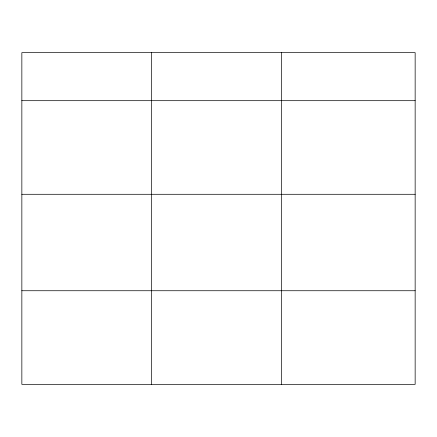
<?xml version="1.0" encoding="UTF-8"?>
<svg xmlns="http://www.w3.org/2000/svg" width="437" height="437" viewBox="0 0 437 437"><rect width="100%" height="100%" fill="white"/><g stroke="black" fill="none" stroke-linecap="round" stroke-linejoin="round"><path stroke-width="0.66" d="M415.15 194.29L415.15 52.659L21.85 52.659L21.85 384.341L415.15 384.341L415.15 194.29L21.85 194.29M21.85 100.685L415.15 100.685M21.85 290.736L415.15 290.736M281.428 52.659L281.428 384.341M151.639 52.659L151.639 384.341"/></g></svg>
